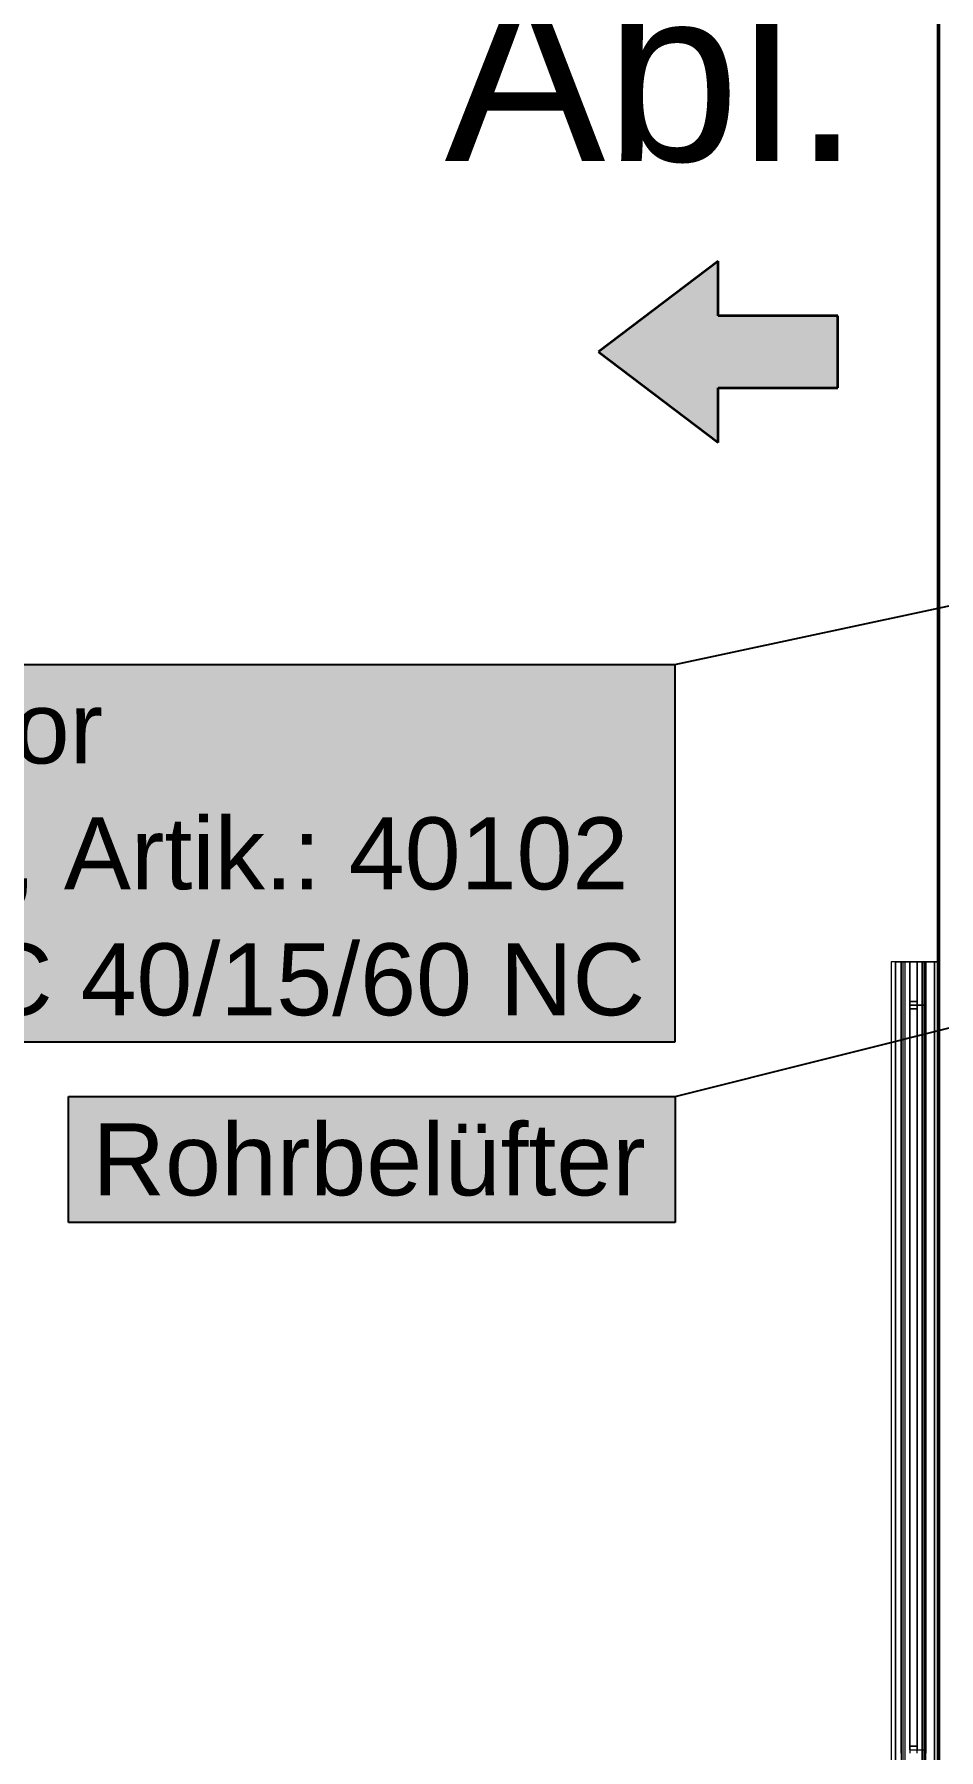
# Model space of a CAD drawing. Extents: x 0 to 756, y -25 to 420.
# Drawn here: x 93.48 to 118.61, y 219.02 to 266.71 of the extents above; entities that cross this region are included whole.
import ezdxf

# ---------------------------------------------------------------- set-up
doc = ezdxf.new("R2010")
doc.units = 0
doc.layers.get('0').update_dxf_attribs({"lineweight": 25})
doc.layers.add('2L_TEXT', color=7, linetype='Continuous', lineweight=25, true_color=0x3300cc)
doc.layers.add('L_Abluft', color=2, linetype='Continuous', lineweight=35, true_color=0xffff00)
for name, color, linetype, lineweight in [('L_Text', 7, 'Continuous', 25), ('VERSCHATTUNG', 7, 'Continuous', 13), ('WAND_HOLZ_TRAGEND', 7, 'Continuous', 13)]:
    doc.layers.add(name, color=color, linetype=linetype, lineweight=lineweight)
doc.styles.get("Standard").update_dxf_attribs({"font": 'arial.ttf'})

# ---------------------------------------------------------------- blocks, each defined once
blk = doc.blocks.new('Referenz-A0T78P30OY')
at = {"layer": 'VERSCHATTUNG', "color": 0, "linetype": 'Continuous', "ltscale": 0.13}
for p, q in [((117.287, 240.92), (117.287, 195.12)), ((118.487, 240.92), (117.287, 240.92)), ((117.407, 240.92), (117.287, 240.92)), ((117.287, 240.92), (117.287, 240.92)), ((117.287, 240.92), (117.287, 240.92)), ((117.287, 240.92), (117.287, 240.92)), ((117.287, 240.92), (117.287, 218.02)), ((117.407, 240.92), (118.607, 240.92)), ((117.407, 195.12), (117.407, 240.92)), ((117.407, 240.92), (117.407, 240.92)), ((117.407, 240.92), (117.407, 240.92)), ((117.407, 240.92), (117.407, 218.02)), ((117.567, 240.92), (117.567, 195.12)), ((118.247, 240.92), (117.567, 240.92)), ((117.807, 240.92), (117.567, 240.92)), ((117.567, 240.92), (117.567, 240.92)), ((117.567, 240.92), (117.567, 240.92)), ((117.567, 240.92), (117.567, 240.92)), ((117.567, 218.92), (117.567, 240.92)), ((117.607, 240.92), (117.607, 217.82)), ((118.207, 240.92), (117.607, 240.92)), ((117.607, 240.92), (117.607, 217.82)), ((118.207, 240.92), (117.607, 240.92)), ((117.607, 240.92), (117.607, 240.92)), ((117.607, 240.92), (117.607, 217.82)), ((117.607, 240.92), (118.207, 240.92)), ((117.667, 240.92), (117.667, 195.12)), ((117.807, 240.92), (117.667, 240.92)), ((118.147, 240.92), (117.667, 240.92)), ((117.667, 240.92), (117.667, 240.92)), ((117.667, 240.92), (117.667, 195.12)), ((117.807, 239.82), (117.807, 240.92)), ((117.807, 240.92), (117.807, 240.92)), ((117.807, 240.92), (117.807, 239.82)), ((118.007, 240.92), (118.007, 239.82)), ((118.147, 240.92), (118.007, 240.92)), ((118.247, 240.92), (118.007, 240.92)), ((118.007, 240.92), (118.007, 240.92)), ((118.007, 239.82), (118.007, 240.92)), ((118.147, 195.12), (118.147, 240.92)), ((118.147, 240.92), (118.147, 240.92)), ((118.147, 240.92), (118.147, 195.12)), ((118.207, 217.82), (118.207, 240.92)), ((118.207, 217.82), (118.207, 240.92)), ((118.207, 240.92), (118.207, 217.82)), ((118.207, 240.92), (118.207, 240.92)), ((118.247, 195.12), (118.247, 240.92)), ((118.247, 240.92), (118.247, 240.92)), ((118.247, 240.92), (118.247, 240.92)), ((118.247, 240.92), (118.247, 240.92)), ((118.247, 240.92), (118.247, 218.92)), ((118.607, 240.92), (118.487, 240.92)), ((118.487, 240.92), (118.487, 218.02)), ((118.487, 195.12), (118.487, 240.92)), ((118.487, 240.92), (118.487, 240.92)), ((118.487, 240.92), (118.487, 240.92)), ((118.607, 218.02), (118.607, 240.92)), ((118.607, 240.92), (118.607, 195.12)), ((118.607, 240.92), (118.607, 240.92)), ((118.607, 240.92), (118.607, 240.92)), ((118.607, 240.92), (118.607, 240.92)), ((117.807, 239.72), (117.807, 239.82)), ((117.807, 239.82), (117.907, 239.82)), ((118.007, 239.82), (117.807, 239.82)), ((117.807, 239.82), (117.807, 239.62)), ((117.807, 239.82), (117.807, 239.82)), ((117.807, 239.82), (117.807, 239.82)), ((118.207, 239.72), (117.807, 239.72)), ((117.807, 239.72), (117.807, 219.02)), ((117.807, 239.62), (117.807, 239.72)), ((117.807, 239.72), (117.807, 239.72)), ((117.807, 239.72), (117.807, 219.02)), ((117.807, 239.72), (118.207, 239.72)), ((117.907, 239.62), (117.807, 239.62)), ((117.807, 239.62), (118.007, 239.62)), ((117.807, 219.12), (117.807, 239.62)), ((117.807, 239.62), (117.807, 219.12)), ((117.807, 239.62), (117.807, 239.62)), ((117.807, 239.62), (117.807, 239.62)), ((117.907, 239.82), (118.007, 239.82)), ((118.007, 239.62), (117.907, 239.62)), ((118.007, 239.82), (118.007, 239.72)), ((118.007, 239.62), (118.007, 239.82)), ((118.007, 239.82), (118.007, 239.82)), ((118.007, 239.82), (118.007, 239.82)), ((118.007, 239.72), (118.007, 239.62)), ((118.007, 239.62), (118.007, 219.12)), ((118.007, 219.12), (118.007, 239.62)), ((118.007, 239.62), (118.007, 239.62)), ((118.007, 239.62), (118.007, 239.62)), ((118.207, 219.02), (118.207, 239.72)), ((118.207, 219.02), (118.207, 239.72)), ((118.207, 239.72), (118.207, 239.72)), ((117.807, 219.02), (117.807, 219.12)), ((117.807, 219.12), (117.907, 219.12)), ((118.007, 219.12), (117.807, 219.12)), ((117.807, 219.12), (117.807, 218.92)), ((117.807, 219.12), (117.807, 219.12)), ((117.807, 219.12), (117.807, 219.12)), ((117.807, 219.02), (118.207, 219.02)), ((117.807, 219.02), (117.807, 219.02)), ((117.807, 219.02), (118.207, 219.02)), ((117.907, 219.12), (118.007, 219.12)), ((118.007, 219.12), (118.007, 219.02)), ((118.007, 218.92), (118.007, 219.12)), ((118.007, 219.12), (118.007, 219.12)), ((118.007, 219.12), (118.007, 219.12)), ((118.207, 219.02), (118.207, 219.02))]:
    blk.add_line(p, q, dxfattribs=at)
at = {"layer": 'WAND_HOLZ_TRAGEND', "color": 0, "lineweight": 50}
blk.add_line((118.607, 290.217), (118.607, 217.82), dxfattribs=at)
blk.add_line((118.607, 290.217), (118.607, 217.82), dxfattribs=at)
blk = doc.blocks.new('Bauteilbeschriftung-A0T78P7WOY', base_point=(76.247, 238.687))
at = {"color": 0, "linetype": 'ByBlock', "lineweight": -2, "ltscale": 0.25}
blk.add_line((111.273, 249.187), (149.032, 257.278), dxfattribs=at)
at = {"color": 0, "lineweight": -2}
for p, q in [((76.247, 249.187), (111.273, 249.187)), ((111.273, 249.187), (111.273, 238.687)), ((111.273, 238.687), (76.247, 238.687))]:
    blk.add_line(p, q, dxfattribs=at)
at = {"color": 7, "linetype": 'ByBlock', "lineweight": -2, "ltscale": 0.25, "true_color": 0xffffff}
for points in [[(76.247, 238.687), (111.273, 238.687), (76.247, 249.187)], [(111.273, 238.687), (76.247, 249.187), (111.273, 249.187)]]:
    blk.add_solid(points, dxfattribs=at)
at = {"color": 0, "linetype": 'ByBlock', "lineweight": -2, "ltscale": 0.25, "char_height": 2, "attachment_point": 1}
for s, insert in [('{\\fArial;Abluftventilator}', (76.913, 248.437)), ('{\\fArial;Fabr.: Helios, Artik.: 40102}', (76.913, 244.937)), ('{\\fArial;Typ: ELS- EC 40/15/60 NC}', (76.913, 241.437))]:
    blk.add_mtext(s, dxfattribs=dict(at, insert=insert))
blk = doc.blocks.new('Bauteilbeschriftung-A0T78PAYOY', base_point=(94.427, 233.68))
at = {"color": 0, "linetype": 'ByBlock', "lineweight": -2, "ltscale": 0.25}
blk.add_line((111.288, 237.18), (149.303, 246.726), dxfattribs=at)
at = {"color": 0, "lineweight": -2}
for p, q in [((94.427, 237.18), (111.288, 237.18)), ((94.427, 233.68), (94.427, 237.18)), ((111.288, 237.18), (111.288, 233.68)), ((111.288, 233.68), (94.427, 233.68))]:
    blk.add_line(p, q, dxfattribs=at)
at = {"color": 0, "linetype": 'ByBlock', "lineweight": -2, "ltscale": 0.25}
for points in [[(149.095, 246.627), (147.266, 246.627), (149.303, 246.726)], [(147.461, 245.851), (149.095, 246.627), (147.266, 246.627)]]:
    blk.add_solid(points, dxfattribs=at)
at = {"color": 7, "linetype": 'ByBlock', "lineweight": -2, "ltscale": 0.25, "true_color": 0xffffff}
for points in [[(94.427, 233.68), (111.288, 233.68), (94.427, 237.18)], [(111.288, 233.68), (94.427, 237.18), (111.288, 237.18)]]:
    blk.add_solid(points, dxfattribs=at)
at = {"color": 0, "linetype": 'ByBlock', "lineweight": -2, "ltscale": 0.25, "insert": (95.094, 236.43), "char_height": 2, "attachment_point": 1}
blk.add_mtext('{\\fArial;Rohrbelüfter}', dxfattribs=at)
blk = doc.blocks.new('MText-A0T78PBCOY', base_point=(104.878, 263.183))
at = {"color": 0, "linetype": 'ByBlock', "lineweight": -2, "ltscale": 0.2, "insert": (104.878, 267.983), "char_height": 4.8, "attachment_point": 1}
blk.add_mtext('{\\fArial;Abl.}', dxfattribs=at)
blk = doc.blocks.new('Blockreferenz-A0T78PBEOY', base_point=(109.157, 255.359))
at = {"color": 0, "linetype": 'ByBlock', "lineweight": -2, "ltscale": 0.35}
for p, q in [((112.482, 260.397), (109.157, 257.878)), ((112.482, 258.878), (112.482, 260.397)), ((115.807, 258.878), (112.482, 258.878)), ((115.807, 256.878), (115.807, 258.878)), ((109.157, 257.878), (112.482, 255.359)), ((112.482, 256.878), (115.807, 256.878)), ((112.482, 255.359), (112.482, 256.878))]:
    blk.add_line(p, q, dxfattribs=at)
for points in [[(110.477, 258.878), (112.482, 258.878), (112.482, 260.397)], [(109.157, 257.878), (115.807, 257.878), (110.477, 258.878)], [(115.807, 257.878), (110.477, 258.878), (115.807, 258.878)], [(110.477, 256.878), (115.807, 256.878), (109.157, 257.878)], [(115.807, 256.878), (109.157, 257.878), (115.807, 257.878)], [(112.482, 255.359), (112.482, 256.878), (110.477, 256.878)]]:
    blk.add_solid(points, dxfattribs=at)

msp = doc.modelspace()

# ---------------------------------------------------------------- block references
at = {"color": 8, "lineweight": 25, "ltscale": 0.25, "true_color": 0x808080}
msp.add_blockref('Referenz-A0T78P30OY', (0, 0), dxfattribs=at)
at = {"layer": '2L_TEXT', "lineweight": 20, "ltscale": 0.2}
msp.add_blockref('MText-A0T78PBCOY', (104.878, 263.183), dxfattribs=at)
at = {"layer": 'L_Abluft', "ltscale": 0.35}
msp.add_blockref('Blockreferenz-A0T78PBEOY', (109.157, 255.359), dxfattribs=at)
at = {"layer": 'L_Text', "color": 7, "ltscale": 0.25}
for name, p in [('Bauteilbeschriftung-A0T78P7WOY', (76.247, 238.687)), ('Bauteilbeschriftung-A0T78PAYOY', (94.427, 233.68))]:
    msp.add_blockref(name, p, dxfattribs=at)

doc.saveas('drawing.dxf')
